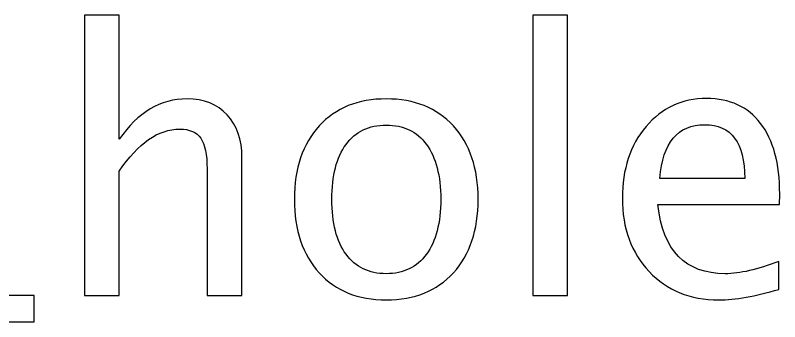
# Model space of a CAD drawing. Header units: centimetres. Extents: x -87 to 69, y -70 to 88.
# Drawn here: x 43.38 to 54.52, y 75.16 to 79.62 of the extents above; entities that cross this region are included whole.
import ezdxf

# ---------------------------------------------------------------- set-up
doc = ezdxf.new("R2010")
doc.units = ezdxf.units.CM
doc.header["$MEASUREMENT"] = 0
doc.layers.add('Layer 1', color=7, linetype='Continuous')

msp = doc.modelspace()

# ---------------------------------------------------------------- linework, layer by layer
at = {"layer": 'Layer 1'}
for points, knots in [([(44.3874, 75.53891), (44.3874, 75.53891), (44.3874, 79.61879), (44.3874, 79.61879), (44.3874, 79.61879), (44.3874, 79.61879), (44.8954, 79.61879), (44.8954, 79.61879), (44.8954, 79.61879), (44.8954, 79.61879), (44.8954, 77.81345), (44.8954, 77.81345), (44.8954, 77.81345), (45.16439, 78.20591), (45.49424, 78.4017), (45.88406, 78.4017), (45.88406, 78.4017), (46.12924, 78.4017), (46.32415, 78.32497), (46.46791, 78.17063), (46.46791, 78.17063), (46.61167, 78.01718), (46.68399, 77.80992), (46.68399, 77.55063), (46.68399, 77.55063), (46.68399, 77.55063), (46.68399, 75.53891), (46.68399, 75.53891), (46.68399, 75.53891), (46.68399, 75.53891), (46.17598, 75.53891), (46.17598, 75.53891), (46.17598, 75.53891), (46.17598, 75.53891), (46.17598, 77.38482), (46.17598, 77.38482), (46.17598, 77.38482), (46.17598, 77.59296), (46.14512, 77.74113), (46.08426, 77.82932), (46.08426, 77.82932), (46.02253, 77.9184), (45.9211, 77.96249), (45.77911, 77.96249), (45.77911, 77.96249), (45.4669, 77.96249), (45.17233, 77.75877), (44.8954, 77.35131), (44.8954, 77.35131), (44.8954, 77.35131), (44.8954, 75.53891), (44.8954, 75.53891), (44.8954, 75.53891), (44.8954, 75.53891), (44.3874, 75.53891), (44.3874, 75.53891)], [0, 0, 0, 0, 0.06666667, 0.06666667, 0.06666667, 0.06666667, 0.13333333, 0.13333333, 0.13333333, 0.13333333, 0.2, 0.2, 0.2, 0.2, 0.26666667, 0.26666667, 0.26666667, 0.26666667, 0.33333333, 0.33333333, 0.33333333, 0.33333333, 0.4, 0.4, 0.4, 0.4, 0.46666667, 0.46666667, 0.46666667, 0.46666667, 0.53333333, 0.53333333, 0.53333333, 0.53333333, 0.6, 0.6, 0.6, 0.6, 0.66666667, 0.66666667, 0.66666667, 0.66666667, 0.73333333, 0.73333333, 0.73333333, 0.73333333, 0.8, 0.8, 0.8, 0.8, 0.86666667, 0.86666667, 0.86666667, 0.86666667, 1, 1, 1, 1]), ([(50.92261, 75.53891), (50.92261, 75.53891), (50.92261, 79.61879), (50.92261, 79.61879), (50.92261, 79.61879), (50.92261, 79.61879), (51.43061, 79.61879), (51.43061, 79.61879), (51.43061, 79.61879), (51.43061, 79.61879), (51.43061, 75.53891), (51.43061, 75.53891), (51.43061, 75.53891), (51.43061, 75.53891), (50.92261, 75.53891), (50.92261, 75.53891)], [0, 0, 0, 0, 0.2, 0.2, 0.2, 0.2, 0.4, 0.4, 0.4, 0.4, 0.6, 0.6, 0.6, 0.6, 1, 1, 1, 1]), ([(48.7883, 75.47541), (48.37643, 75.47541), (48.05011, 75.60682), (47.81023, 75.86964), (47.81023, 75.86964), (47.56945, 76.13246), (47.44951, 76.48965), (47.44951, 76.94032), (47.44951, 76.94032), (47.44951, 77.39011), (47.56945, 77.74642), (47.81023, 78.00836), (47.81023, 78.00836), (48.05011, 78.27029), (48.37643, 78.4017), (48.7883, 78.4017), (48.7883, 78.4017), (49.20017, 78.4017), (49.52649, 78.27029), (49.76638, 78.00836), (49.76638, 78.00836), (50.00715, 77.74642), (50.1271, 77.39011), (50.1271, 76.94032), (50.1271, 76.94032), (50.1271, 76.48965), (50.00715, 76.13246), (49.76638, 75.86964), (49.76638, 75.86964), (49.52649, 75.60682), (49.20017, 75.47541), (48.7883, 75.47541)], [0, 0, 0, 0, 0.11111111, 0.11111111, 0.11111111, 0.11111111, 0.22222222, 0.22222222, 0.22222222, 0.22222222, 0.33333333, 0.33333333, 0.33333333, 0.33333333, 0.44444444, 0.44444444, 0.44444444, 0.44444444, 0.55555556, 0.55555556, 0.55555556, 0.55555556, 0.66666667, 0.66666667, 0.66666667, 0.66666667, 0.77777778, 0.77777778, 0.77777778, 0.77777778, 1, 1, 1, 1]), ([(54.51036, 75.62887), (54.16905, 75.52656), (53.87712, 75.47541), (53.63371, 75.47541), (53.63371, 75.47541), (53.21831, 75.47541), (52.88053, 75.61299), (52.62035, 75.88728), (52.62035, 75.88728), (52.36018, 76.16156), (52.22965, 76.51699), (52.22965, 76.95443), (52.22965, 76.95443), (52.22965, 77.37865), (52.3443, 77.72702), (52.57449, 77.99954), (52.57449, 77.99954), (52.80468, 78.27118), (53.09925, 78.407), (53.4582, 78.407), (53.4582, 78.407), (53.79775, 78.407), (54.06057, 78.28617), (54.24578, 78.04452), (54.24578, 78.04452), (54.43098, 77.80286), (54.52359, 77.46067), (54.52359, 77.01705), (54.52359, 77.01705), (54.52359, 77.01705), (54.52094, 76.86183), (54.52094, 76.86183), (54.52094, 76.86183), (54.52094, 76.86183), (52.74823, 76.86183), (52.74823, 76.86183), (52.74823, 76.86183), (52.82232, 76.19155), (53.14952, 75.85641), (53.72896, 75.85641), (53.72896, 75.85641), (53.94151, 75.85641), (54.20168, 75.91638), (54.51036, 76.03633), (54.51036, 76.03633), (54.51036, 76.03633), (54.51036, 75.62887), (54.51036, 75.62887)], [0, 0, 0, 0, 0.07692308, 0.07692308, 0.07692308, 0.07692308, 0.15384615, 0.15384615, 0.15384615, 0.15384615, 0.23076923, 0.23076923, 0.23076923, 0.23076923, 0.30769231, 0.30769231, 0.30769231, 0.30769231, 0.38461538, 0.38461538, 0.38461538, 0.38461538, 0.46153846, 0.46153846, 0.46153846, 0.46153846, 0.53846154, 0.53846154, 0.53846154, 0.53846154, 0.61538462, 0.61538462, 0.61538462, 0.61538462, 0.69230769, 0.69230769, 0.69230769, 0.69230769, 0.76923077, 0.76923077, 0.76923077, 0.76923077, 0.84615385, 0.84615385, 0.84615385, 0.84615385, 1, 1, 1, 1]), ([(48.78742, 75.85641), (49.03878, 75.85641), (49.23457, 75.95078), (49.37391, 76.1404), (49.37391, 76.1404), (49.51238, 76.32913), (49.58205, 76.59636), (49.58205, 76.94032), (49.58205, 76.94032), (49.58205, 77.2834), (49.51238, 77.54974), (49.37391, 77.73848), (49.37391, 77.73848), (49.23457, 77.92634), (49.03878, 78.0207), (48.78742, 78.0207), (48.78742, 78.0207), (48.53518, 78.0207), (48.33939, 77.92634), (48.20181, 77.73848), (48.20181, 77.73848), (48.06334, 77.54974), (47.99455, 77.2834), (47.99455, 76.94032), (47.99455, 76.94032), (47.99455, 76.59636), (48.06334, 76.32913), (48.20181, 76.1404), (48.20181, 76.1404), (48.33939, 75.95078), (48.53518, 75.85641), (48.78742, 75.85641)], [0, 0, 0, 0, 0.11111111, 0.11111111, 0.11111111, 0.11111111, 0.22222222, 0.22222222, 0.22222222, 0.22222222, 0.33333333, 0.33333333, 0.33333333, 0.33333333, 0.44444444, 0.44444444, 0.44444444, 0.44444444, 0.55555556, 0.55555556, 0.55555556, 0.55555556, 0.66666667, 0.66666667, 0.66666667, 0.66666667, 0.77777778, 0.77777778, 0.77777778, 0.77777778, 1, 1, 1, 1]), ([(52.77469, 77.24283), (52.77469, 77.24283), (54.01294, 77.24283), (54.01294, 77.24283), (54.01294, 77.24283), (54.01294, 77.76494), (53.81803, 78.02599), (53.4291, 78.02599), (53.4291, 78.02599), (53.03751, 78.02599), (52.81967, 77.76494), (52.77469, 77.24283)], [0, 0, 0, 0, 0.25, 0.25, 0.25, 0.25, 0.5, 0.5, 0.5, 0.5, 1, 1, 1, 1]), ([(41.45582, 75.15791), (41.45582, 75.15791), (41.45582, 75.53891), (41.45582, 75.53891), (41.45582, 75.53891), (41.45582, 75.53891), (43.65715, 75.53891), (43.65715, 75.53891), (43.65715, 75.53891), (43.65715, 75.53891), (43.65715, 75.15791), (43.65715, 75.15791), (43.65715, 75.15791), (43.65715, 75.15791), (41.45582, 75.15791), (41.45582, 75.15791)], [0, 0, 0, 0, 0.2, 0.2, 0.2, 0.2, 0.4, 0.4, 0.4, 0.4, 0.6, 0.6, 0.6, 0.6, 1, 1, 1, 1])]:
    msp.add_open_spline(points, degree=3, knots=knots, dxfattribs=at)

doc.saveas('drawing.dxf')
